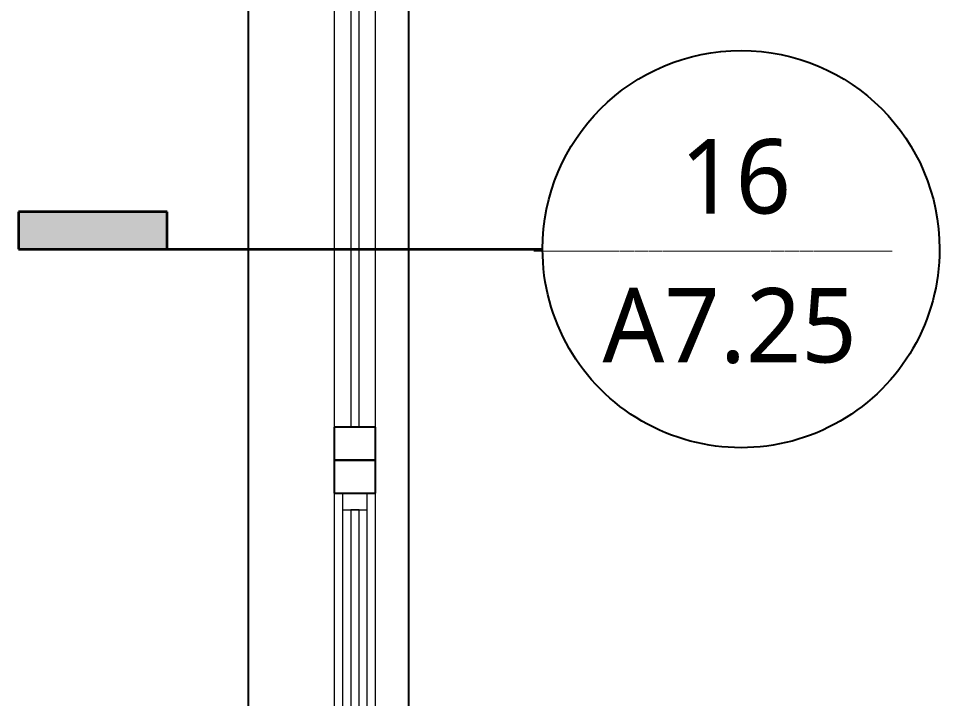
# Model space of a CAD drawing. Header units: inches. Extents: x 6 to 8416, y -388 to 6104.
# Drawn here: x 159.9 to 215.6, y 5762.2 to 5803.3 of the extents above; entities that cross this region are included whole.
import ezdxf

# ---------------------------------------------------------------- set-up
doc = ezdxf.new("R2010")
doc.units = ezdxf.units.IN
doc.header["$MEASUREMENT"] = 0
for name, color, linetype, lineweight in [('A-ANNO-NOTE', 131, 'Continuous', 18), ('A-GLAZ', 151, 'Continuous', 25), ('A-GLAZ-SILL', 1, 'Continuous', 18), ('A-WALL', 113, 'Continuous', 25), ('G-ANNO-SYMB', 111, 'Continuous', 13)]:
    doc.layers.add(name, color=color, linetype=linetype, lineweight=lineweight)
doc.styles.add('Open Sans_3', font='OpenSans-Regular.ttf', dxfattribs={"height": 4.5})
doc.styles.add('Open Sans_4', font='OpenSans-Regular.ttf', dxfattribs={"height": 0.75})

# ---------------------------------------------------------------- blocks, each defined once
blk = doc.blocks.new('1-2 WD Adaptive-Color Side Panel-TS - 4-0_x6_-6_-17821692-WALL SECTION - PARKING EAST')
at = {"layer": 'A-GLAZ', "lineweight": 13}
for p, q in [((23.189, 5445), (23.189, 5367)), ((32.877, 5367), (32.877, 5445)), ((28.377, 5443), (28.377, 5395)), ((30.877, 5395), (30.877, 5443)), ((28.377, 5391), (28.377, 5369)), ((30.877, 5369), (30.877, 5391))]:
    blk.add_line(p, q, dxfattribs=at)
at = {"layer": 'A-GLAZ', "color": 7}
for p, q in [((28.377, 5445), (28.377, 5443)), ((30.877, 5445), (29.939, 5445)), ((30.877, 5443), (30.877, 5445)), ((28.377, 5443), (30.877, 5443)), ((30.877, 5395), (28.377, 5395)), ((28.377, 5395), (28.377, 5393)), ((30.877, 5393), (30.877, 5395)), ((30.877, 5393), (28.377, 5393)), ((28.377, 5393), (28.377, 5391)), ((28.377, 5393), (30.877, 5393)), ((30.877, 5391), (30.877, 5393)), ((28.377, 5391), (30.877, 5391)), ((30.877, 5369), (28.377, 5369)), ((28.377, 5369), (28.377, 5367)), ((30.877, 5367), (30.877, 5369)), ((29.939, 5367), (30.877, 5367))]:
    blk.add_line(p, q, dxfattribs=at)
at = {"layer": 'A-GLAZ', "lineweight": 18}
for p, q in [((29.877, 5443), (29.377, 5443)), ((29.377, 5443), (29.377, 5395)), ((29.877, 5395), (29.877, 5443)), ((29.377, 5395), (29.877, 5395)), ((29.877, 5390), (29.377, 5390)), ((29.377, 5390), (29.377, 5370)), ((29.877, 5370), (29.877, 5390)), ((29.377, 5370), (29.877, 5370))]:
    blk.add_line(p, q, dxfattribs=at)
at = {"layer": 'A-GLAZ-SILL'}
for p, q in [((30.377, 5391), (28.877, 5391)), ((28.877, 5391), (28.877, 5390)), ((30.377, 5390), (30.377, 5391)), ((28.877, 5390), (30.377, 5390)), ((28.877, 5390), (28.877, 5370)), ((30.377, 5370), (30.377, 5390)), ((28.877, 5370), (28.877, 5369)), ((30.377, 5370), (28.877, 5370)), ((30.377, 5369), (30.377, 5370)), ((28.877, 5369), (30.377, 5369))]:
    blk.add_line(p, q, dxfattribs=at)
blk = doc.blocks.new('Drafting View - Rec_Horizontal_3_16_ x 3_64_-800513-WALL SECTION - PARKING EAST')
at = {"layer": 'G-ANNO-SYMB'}
blk.add_hatch(color=256, dxfattribs=at).paths.add_polyline_path([(-14.466, 5162.422), (-14.466, 5164.672), (-23.466, 5164.672), (-23.466, 5162.422)])
at = {"layer": 'G-ANNO-SYMB', "lineweight": 35}
for p, q in [((-23.466, 5162.422), (-23.466, 5164.672)), ((-23.466, 5164.672), (-14.466, 5164.672)), ((-14.466, 5164.672), (-14.466, 5162.422)), ((-14.466, 5162.422), (-23.466, 5162.422))]:
    blk.add_line(p, q, dxfattribs=at)
blk = doc.blocks.new('Drafting View - CDs_Detail _No Arrow_-919857-WALL SECTION - PARKING EAST')
at = {"layer": 'A-ANNO-NOTE', "lineweight": 25}
for start, end in [(360, 180), (180, 360)]:
    blk.add_arc((19.942, 5164.672), 12, start, end, dxfattribs=at)

msp = doc.modelspace()

# ---------------------------------------------------------------- linework, layer by layer
at = {"layer": 'A-WALL'}
for p, q in [((173.80738982, 5750.625), (173.80738982, 5828.625)), ((183.49488982, 5828.625), (183.49488982, 5750.625))]:
    msp.add_line(p, q, dxfattribs=at)
at = {"layer": 'G-ANNO-SYMB', "lineweight": 35}
msp.add_line((168.90482893, 5789.38043363), (191.5896832, 5789.38043363), dxfattribs=at)

# ---------------------------------------------------------------- block references
at = {"layer": 'A-GLAZ', "lineweight": 13}
msp.add_blockref('1-2 WD Adaptive-Color Side Panel-TS - 4-0_x6_-6_-17821692-WALL SECTION - PARKING EAST', (150.61816661, 383.625), dxfattribs=at)
at = {"layer": 'G-ANNO-SYMB', "lineweight": 35, "extrusion": (0, 0, -1), "rotation": 180}
for name, p in [('Drafting View - CDs_Detail _No Arrow_-919857-WALL SECTION - PARKING EAST', (-183.64816889, 10954.052208)), ('Drafting View - Rec_Horizontal_3_16_ x 3_64_-800513-WALL SECTION - PARKING EAST', (-183.37047333, 10954.052208))]:
    msp.add_blockref(name, p, dxfattribs=at)

# ---------------------------------------------------------------- texts
at = {"layer": 'G-ANNO-SYMB', "attachment_point": 1}
for s, insert, char_height, width, style in [('16', (199.90738824, 5796.0266452), 4.5, 8.787, 'Open Sans_3'), ('__________________________________________________', (191.05411082, 5790.12903844), 0.75, 30.3, 'Open Sans_4'), ('A7.25', (195.21132524, 5787.0266452), 4.5, 20.1495, 'Open Sans_3')]:
    msp.add_mtext(s, dxfattribs=dict(at, insert=insert, char_height=char_height, width=width, style=style))

doc.saveas('drawing.dxf')
